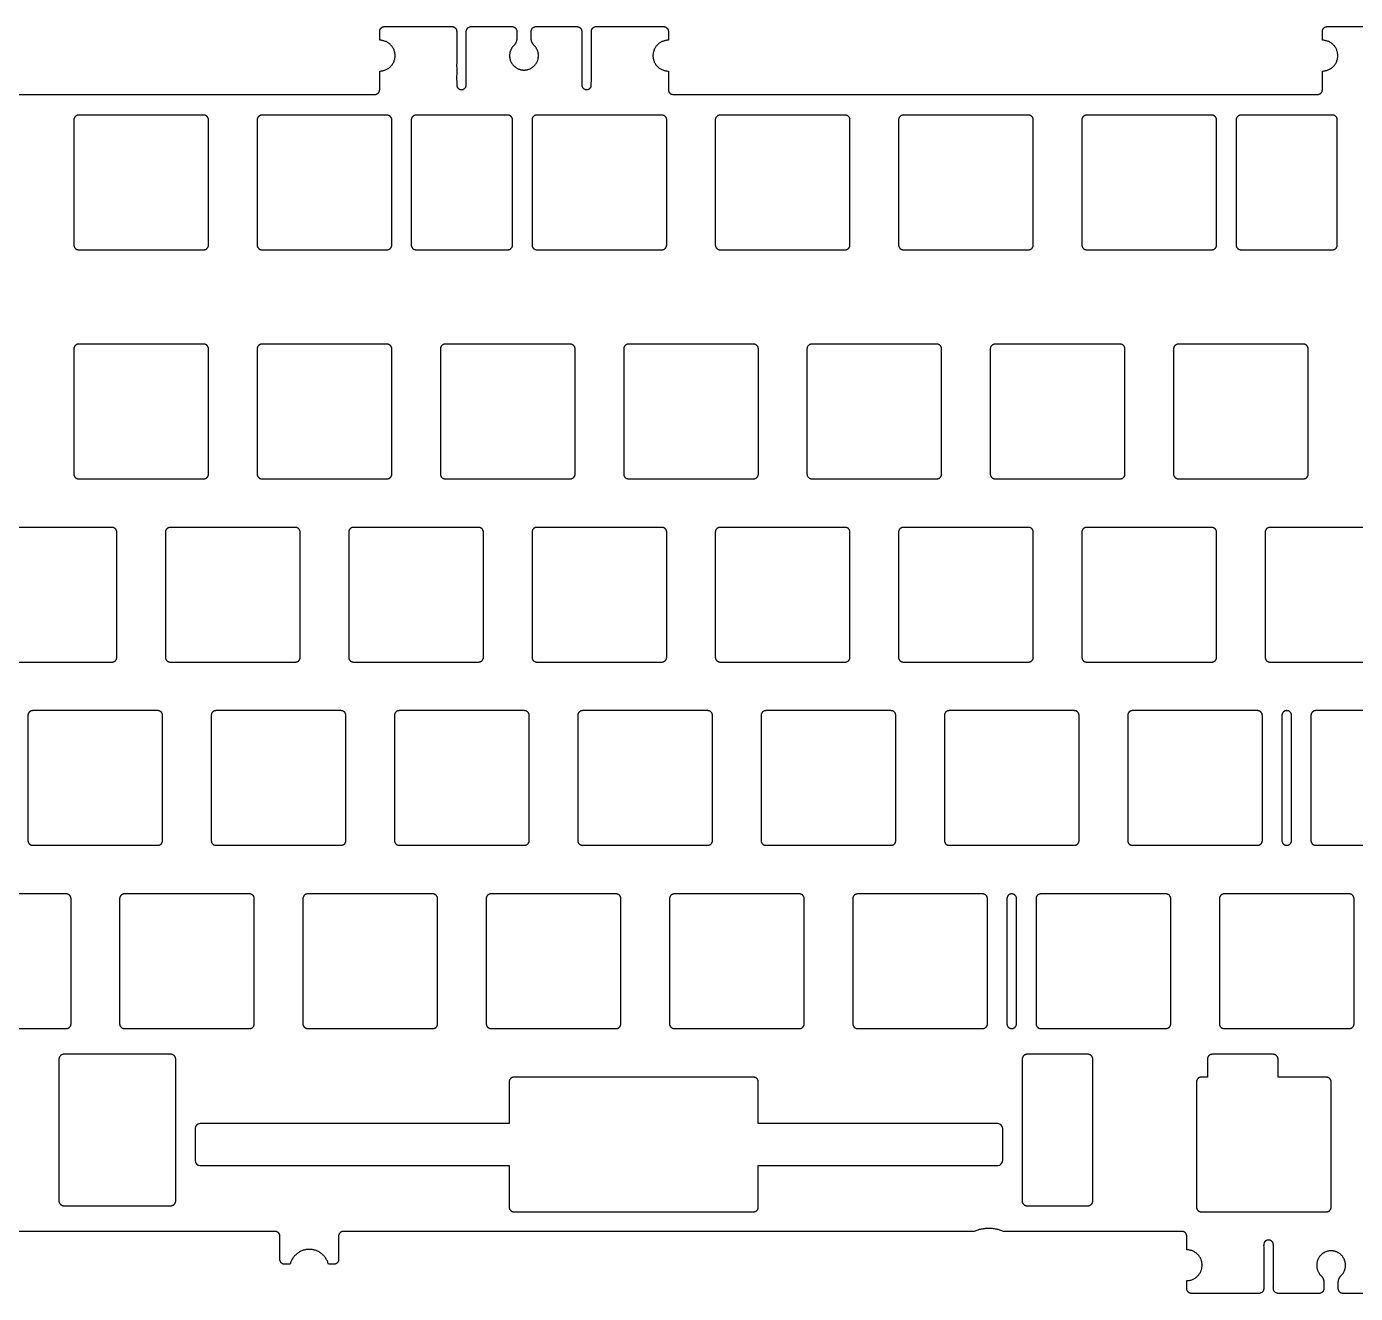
# Model space of a CAD drawing. Header units: millimetres. Extents: x 0 to 347, y 0 to 132.
# Drawn here: x 73.7 to 211.8, y 0 to 131.7 of the extents above; entities that cross this region are included whole.
import ezdxf

# ---------------------------------------------------------------- set-up
doc = ezdxf.new("R2010")
doc.units = ezdxf.units.MM
doc.layers.add('默认', color=7, linetype='Continuous', true_color=0x000000)

msp = doc.modelspace()

# ---------------------------------------------------------------- linework, layer by layer
at = {"layer": '默认', "color": 7}
for p, q in [((110.42, 125.14), (110.42, 127.07)), ((140.42, 127.07), (140.42, 125.14)), ((208.4, 125.14), (208.4, 127.07)), ((175.17, 13.81), (175.17, 17.15)), ((100.05, 3.53), (100.05, 5.95)), ((106.15, 5.95), (106.15, 3.53)), ((194.3, 4.53), (194.3, 5.95))]:
    msp.add_line(p, q, dxfattribs=at)
for points in [[(196.44, 24.33), (196.44, 22.48), (195.81, 22.48)], [(208.81, 22.48), (203.79, 22.48), (203.79, 24.33)], [(123.87, 21.98), (123.87, 17.65), (91.75, 17.65)], [(174.67, 17.65), (149.77, 17.65), (149.77, 21.98)], [(91.25, 17.15), (91.25, 13.81)], [(91.75, 13.31), (123.87, 13.31), (123.87, 8.98)], [(149.77, 8.98), (149.77, 13.31), (174.67, 13.31)]]:
    msp.add_lwpolyline(points, dxfattribs=at)
for centre, start, end in [((91.75, 17.15), 90, 180), ((174.67, 17.15), 0, 90), ((91.75, 13.81), 180, 270), ((174.67, 13.81), 270, 0)]:
    msp.add_arc(centre, 0.5, start, end, dxfattribs=at)
for points, weights, knots in [([(110.42, 131.19), (110.42, 131.4), (110.57, 131.55), (110.72, 131.69), (110.92, 131.69)], [1, 0.923879485441, 1, 0.923879485441, 1], [312.8243734, 312.8243734, 312.8243734, 313.2170726, 313.2170726, 313.6097718, 313.6097718, 313.6097718]), ([(117.92, 131.69), (118.13, 131.69), (118.28, 131.55), (118.42, 131.4), (118.42, 131.19)], [1, 0.923879360961, 1, 0.923879360961, 1], [320.6097619, 320.6097619, 320.6097619, 321.0024615, 321.0024615, 321.395161, 321.395161, 321.395161]), ([(119.42, 125.64), (119.42, 129.65), (119.42, 131.19), (119.42, 131.69), (119.92, 131.69)], [1, 1, 1, 0.707106931198, 1], [326.971631, 326.971631, 326.971631, 330.977308, 330.977308, 331.762706, 331.762706, 331.762706]), ([(126.17, 131.19), (126.17, 131.4), (126.32, 131.55), (126.47, 131.69), (126.67, 131.69)], [1, 0.923804026725, 1, 0.923804026725, 1], [346.5327261, 346.5327261, 346.5327261, 346.9256224, 346.9256224, 347.3185187, 347.3185187, 347.3185187]), ([(130.92, 131.69), (131.42, 131.69), (131.42, 131.19), (131.42, 129.65), (131.42, 125.64)], [1, 0.707107589089, 1, 1, 1], [351.568134, 351.568134, 351.568134, 352.353531, 352.353531, 356.35921, 356.35921, 356.35921]), ([(132.42, 131.19), (132.42, 131.4), (132.57, 131.55), (132.72, 131.69), (132.92, 131.69)], [1, 0.923879313896, 1, 0.923879313896, 1], [361.9356802, 361.9356802, 361.9356802, 362.3283798, 362.3283798, 362.7210795, 362.7210795, 362.7210795]), ([(208.4, 131.19), (208.4, 131.4), (208.55, 131.55), (208.7, 131.69), (208.9, 131.69)], [1, 0.92387948544, 1, 0.92387948544, 1], [451.8374076, 451.8374076, 451.8374076, 452.2301068, 452.2301068, 452.622806, 452.622806, 452.622806]), ([(110.42, 127.07), (112.02, 127.07), (112.02, 128.67), (112.02, 130.27), (110.42, 130.27)], [1, 0.707109321085, 1.00000718393, 0.707109321085, 1], [307.129267, 307.129267, 307.129267, 309.642541, 309.642541, 312.155815, 312.155815, 312.155815]), ([(118.42, 131.19), (118.42, 129.65), (118.42, 125.64), (118.42, 125.43), (118.57, 125.29), (118.72, 125.14), (118.92, 125.14), (119.42, 125.14), (119.42, 125.64)], [1, 1, 1, 0.923879313885, 1, 0.923879313885, 1, 0.707107589127, 1], [321.395161, 321.395161, 321.395161, 325.400835, 325.400835, 325.793535, 325.793535, 326.186234, 326.186234, 326.971631, 326.971631, 326.971631]), ([(131.42, 125.64), (131.42, 125.14), (131.92, 125.14), (132.13, 125.14), (132.28, 125.29), (132.42, 125.43), (132.42, 125.64), (132.42, 129.65), (132.42, 131.19)], [1, 0.707107589127, 1, 0.923879313885, 1, 0.923879313885, 1, 1, 1], [356.35921, 356.35921, 356.35921, 357.144607, 357.144607, 357.537306, 357.537306, 357.930006, 357.930006, 361.93568, 361.93568, 361.93568]), ([(140.42, 130.27), (138.82, 130.27), (138.82, 128.67), (138.82, 127.07), (140.42, 127.07)], [1, 0.707111860992, 1.00001436791, 0.707111860992, 1], [371.175026, 371.175026, 371.175026, 373.6883, 373.6883, 376.201574, 376.201574, 376.201574]), ([(208.4, 127.07), (210, 127.07), (210, 128.67), (210, 130.27), (208.4, 130.27)], [1, 0.707111860992, 1.00001436791, 0.707111860992, 1], [446.142301, 446.142301, 446.142301, 448.655575, 448.655575, 451.168849, 451.168849, 451.168849]), ([(124.37, 129.74), (123.65, 129.03), (124.03, 128.1), (124.41, 127.17), (125.42, 127.17), (126.43, 127.17), (126.81, 128.1), (127.19, 129.03), (126.47, 129.74)], [1, 0.830077996868, 1, 0.830077996869, 1, 0.830077996869, 1, 0.830077996869, 1], [338.118583, 338.118583, 338.118583, 339.893229, 339.893229, 341.667876, 341.667876, 343.442522, 343.442522, 345.217168, 345.217168, 345.217168]), ([(140.42, 125.14), (140.42, 124.93), (140.57, 124.79), (140.72, 124.64), (140.92, 124.64)], [1, 0.923879131434, 1, 0.923879131434, 1], [378.1283589, 378.1283589, 378.1283589, 378.521059, 378.521059, 378.9137591, 378.9137591, 378.9137591]), ([(207.9, 124.64), (208.11, 124.64), (208.26, 124.79), (208.4, 124.93), (208.4, 125.14)], [1, 0.923879135233, 1, 0.923879135233, 1], [443.4301175, 443.4301175, 443.4301175, 443.8228176, 443.8228176, 444.2155178, 444.2155178, 444.2155178]), ([(205.19, 60.08), (205.19, 60.58), (204.69, 60.58), (204.19, 60.58), (204.19, 60.08)], [1, 0.707106781187, 1, 0.707106781187, 1], [7869.047279, 7869.047279, 7869.047279, 7869.832677, 7869.832677, 7870.618075, 7870.618075, 7870.618075]), ([(204.19, 47.08), (204.19, 46.58), (204.69, 46.58), (205.19, 46.58), (205.19, 47.08)], [1, 0.707106781187, 1, 0.707106781187, 1], [7854.476483, 7854.476483, 7854.476483, 7855.261881, 7855.261881, 7856.047279, 7856.047279, 7856.047279]), ([(176.61, 41.03), (176.61, 41.53), (176.11, 41.53), (175.61, 41.53), (175.61, 41.03)], [1, 0.707106781187, 1, 0.707106781187, 1], [7898.188871, 7898.188871, 7898.188871, 7898.97427, 7898.97427, 7899.759668, 7899.759668, 7899.759668]), ([(175.61, 28.03), (175.61, 27.53), (176.11, 27.53), (176.61, 27.53), (176.61, 28.03)], [1, 0.707106781187, 1, 0.707106781187, 1], [7883.618075, 7883.618075, 7883.618075, 7884.403473, 7884.403473, 7885.188871, 7885.188871, 7885.188871]), ([(203.3, 5.05), (203.3, 5.55), (202.8, 5.55), (202.6, 5.55), (202.45, 5.41), (202.3, 5.26), (202.3, 5.05), (202.3, 2.2), (202.3, 0.5)], [1, 0.707107589127, 1, 0.923879313885, 1, 0.923879313885, 1, 1, 1], [989.336281, 989.336281, 989.336281, 990.121678, 990.121678, 990.514377, 990.514377, 990.907077, 990.907077, 993.727498, 993.727498, 993.727498]), ([(105.09, 3.03), (104.7, 4.58), (103.1, 4.58), (101.5, 4.58), (101.11, 3.03)], [1, 0.82280332895, 1.08851835464, 0.82280332895, 1], [1100.510016, 1100.510016, 1100.510016, 1103.193783, 1103.193783, 1105.87755, 1105.87755, 1105.87755]), ([(194.3, 1.33), (195.9, 1.33), (195.9, 2.93), (195.9, 4.53), (194.3, 4.53)], [1, 0.707122020711, 1.00004310435, 0.707122020711, 1], [1001.91521, 1001.91521, 1001.91521, 1004.428484, 1004.428484, 1006.941758, 1006.941758, 1006.941758]), ([(208.55, 0.5), (208.55, 0.29), (208.41, 0.15), (208.26, 0), (208.05, 0), (205.93, 0), (203.8, 0), (203.3, 0), (203.3, 0.5), (203.3, 2.01), (203.3, 5.05)], [1, 0.923804026725, 1, 0.923804026725, 1, 1, 1, 0.707107589081, 1, 1, 1], [980.27273, 980.27273, 980.27273, 980.665626, 980.665626, 981.058522, 981.058522, 985.308138, 985.308138, 986.093535, 986.093535, 989.336281, 989.336281, 989.336281]), ([(210.35, 1.86), (211.07, 2.56), (210.69, 3.49), (210.31, 4.43), (209.3, 4.43), (208.3, 4.43), (207.92, 3.49), (207.53, 2.56), (208.25, 1.86)], [1, 0.830077996868, 1, 0.830077996868, 1, 0.830077996868, 1, 0.830077996869, 1], [971.858586, 971.858586, 971.858586, 973.633233, 973.633233, 975.407879, 975.407879, 977.182526, 977.182526, 978.957172, 978.957172, 978.957172]), ([(215.3, 5.05), (215.3, 2.01), (215.3, 0.5), (215.3, 0), (214.8, 0), (212.68, 0), (210.55, 0), (210.05, 0), (210.05, 0.5)], [1, 1, 1, 0.707106931282, 1, 1, 1, 0.70710739093, 1], [961.474568, 961.474568, 961.474568, 964.717312, 964.717312, 965.50271, 965.50271, 969.75272, 969.75272, 970.538117, 970.538117, 970.538117]), ([(202.3, 0.5), (202.3, 0.29), (202.16, 0.15), (202.01, 0), (201.8, 0)], [1, 0.923879313886, 1, 0.923879313886, 1], [993.7274979, 993.7274979, 993.7274979, 994.1201976, 994.1201976, 994.5128972, 994.5128972, 994.5128972])]:
    msp.add_rational_spline(points, weights, degree=2, knots=knots, dxfattribs=at)
for points in [[(110.92, 131.69), (114.42, 131.69), (117.92, 131.69)], [(119.92, 131.69), (122.05, 131.69), (124.17, 131.69)], [(126.67, 131.69), (128.8, 131.69), (130.92, 131.69)], [(132.92, 131.69), (136.42, 131.69), (139.92, 131.69)], [(208.9, 131.69), (212.4, 131.69), (215.9, 131.69)], [(110.42, 130.27), (110.42, 130.73), (110.42, 131.19)], [(124.67, 131.19), (124.67, 130.82), (124.67, 130.45)], [(126.17, 130.45), (126.17, 130.82), (126.17, 131.19)], [(140.42, 131.19), (140.42, 130.73), (140.42, 130.27)], [(208.4, 130.27), (208.4, 130.73), (208.4, 131.19)], [(52.11, 124.64), (80.9, 124.64), (109.92, 124.64)], [(140.92, 124.64), (174.42, 124.64), (207.9, 124.64)], [(78.63, 121.99), (78.63, 115.49), (78.63, 108.99)], [(92.13, 122.49), (85.63, 122.49), (79.13, 122.49)], [(92.63, 108.99), (92.63, 115.49), (92.63, 121.99)], [(97.68, 121.99), (97.68, 115.49), (97.68, 108.99)], [(111.18, 122.49), (104.68, 122.49), (98.18, 122.49)], [(111.68, 108.99), (111.68, 115.49), (111.68, 121.99)], [(113.7, 121.99), (113.7, 115.49), (113.7, 108.99)], [(123.73, 122.49), (118.96, 122.49), (114.2, 122.49)], [(124.23, 108.99), (124.23, 115.49), (124.23, 121.99)], [(126.25, 121.99), (126.25, 115.49), (126.25, 108.99)], [(139.75, 122.49), (133.25, 122.49), (126.75, 122.49)], [(140.25, 108.99), (140.25, 115.49), (140.25, 121.99)], [(145.3, 121.99), (145.3, 115.49), (145.3, 108.99)], [(158.8, 122.49), (152.3, 122.49), (145.8, 122.49)], [(159.3, 108.99), (159.3, 115.49), (159.3, 121.99)], [(164.35, 121.99), (164.35, 115.49), (164.35, 108.99)], [(177.85, 122.49), (171.35, 122.49), (164.85, 122.49)], [(178.35, 108.99), (178.35, 115.49), (178.35, 121.99)], [(183.4, 121.99), (183.4, 115.49), (183.4, 108.99)], [(196.9, 122.49), (190.4, 122.49), (183.9, 122.49)], [(197.4, 108.99), (197.4, 115.49), (197.4, 121.99)], [(199.43, 121.99), (199.43, 115.49), (199.43, 108.99)], [(209.45, 122.49), (204.69, 122.49), (199.93, 122.49)], [(209.95, 108.99), (209.95, 115.49), (209.95, 121.99)], [(79.13, 108.49), (85.63, 108.49), (92.13, 108.49)], [(98.18, 108.49), (104.68, 108.49), (111.18, 108.49)], [(114.2, 108.49), (118.96, 108.49), (123.73, 108.49)], [(126.75, 108.49), (133.25, 108.49), (139.75, 108.49)], [(145.8, 108.49), (152.3, 108.49), (158.8, 108.49)], [(164.85, 108.49), (171.35, 108.49), (177.85, 108.49)], [(183.9, 108.49), (190.4, 108.49), (196.9, 108.49)], [(199.93, 108.49), (204.69, 108.49), (209.45, 108.49)], [(78.63, 98.18), (78.63, 91.68), (78.63, 85.18)], [(92.13, 98.68), (85.63, 98.68), (79.13, 98.68)], [(92.63, 85.18), (92.63, 91.68), (92.63, 98.18)], [(97.68, 98.18), (97.68, 91.68), (97.68, 85.18)], [(111.18, 98.68), (104.68, 98.68), (98.18, 98.68)], [(111.68, 85.18), (111.68, 91.68), (111.68, 98.18)], [(116.73, 98.18), (116.73, 91.68), (116.73, 85.18)], [(130.23, 98.68), (123.73, 98.68), (117.23, 98.68)], [(130.73, 85.18), (130.73, 91.68), (130.73, 98.18)], [(135.78, 98.18), (135.78, 91.68), (135.78, 85.18)], [(149.28, 98.68), (142.78, 98.68), (136.28, 98.68)], [(149.78, 85.18), (149.78, 91.68), (149.78, 98.18)], [(154.83, 98.18), (154.83, 91.68), (154.83, 85.18)], [(168.33, 98.68), (161.83, 98.68), (155.33, 98.68)], [(168.82, 85.18), (168.82, 91.68), (168.82, 98.18)], [(173.88, 98.18), (173.88, 91.68), (173.88, 85.18)], [(187.38, 98.68), (180.88, 98.68), (174.38, 98.68)], [(187.88, 85.18), (187.88, 91.68), (187.88, 98.18)], [(192.93, 98.18), (192.93, 91.68), (192.93, 85.18)], [(206.43, 98.68), (199.93, 98.68), (193.43, 98.68)], [(206.92, 85.18), (206.92, 91.68), (206.92, 98.18)], [(79.13, 84.68), (85.63, 84.68), (92.13, 84.68)], [(98.18, 84.68), (104.68, 84.68), (111.18, 84.68)], [(117.23, 84.68), (123.73, 84.68), (130.23, 84.68)], [(136.28, 84.68), (142.78, 84.68), (149.28, 84.68)], [(155.33, 84.68), (161.83, 84.68), (168.33, 84.68)], [(174.38, 84.68), (180.88, 84.68), (187.38, 84.68)], [(193.43, 84.68), (199.93, 84.68), (206.43, 84.68)], [(82.6, 79.63), (76.1, 79.63), (69.6, 79.63)], [(83.1, 66.13), (83.1, 72.63), (83.1, 79.13)], [(88.15, 79.13), (88.15, 72.63), (88.15, 66.13)], [(101.65, 79.63), (95.15, 79.63), (88.65, 79.63)], [(102.15, 66.13), (102.15, 72.63), (102.15, 79.13)], [(107.2, 79.13), (107.2, 72.63), (107.2, 66.13)], [(120.7, 79.63), (114.2, 79.63), (107.7, 79.63)], [(121.2, 66.13), (121.2, 72.63), (121.2, 79.13)], [(126.25, 79.13), (126.25, 72.63), (126.25, 66.13)], [(139.75, 79.63), (133.25, 79.63), (126.75, 79.63)], [(140.25, 66.13), (140.25, 72.63), (140.25, 79.13)], [(145.3, 79.13), (145.3, 72.63), (145.3, 66.13)], [(158.8, 79.63), (152.3, 79.63), (145.8, 79.63)], [(159.3, 66.13), (159.3, 72.63), (159.3, 79.13)], [(164.35, 79.13), (164.35, 72.63), (164.35, 66.13)], [(177.85, 79.63), (171.35, 79.63), (164.85, 79.63)], [(178.35, 66.13), (178.35, 72.63), (178.35, 79.13)], [(183.4, 79.13), (183.4, 72.63), (183.4, 66.13)], [(196.9, 79.63), (190.4, 79.63), (183.9, 79.63)], [(197.4, 66.13), (197.4, 72.63), (197.4, 79.13)], [(202.45, 79.13), (202.45, 72.63), (202.45, 66.13)], [(215.95, 79.63), (209.45, 79.63), (202.95, 79.63)], [(69.6, 65.63), (76.1, 65.63), (82.6, 65.63)], [(88.65, 65.63), (95.15, 65.63), (101.65, 65.63)], [(107.7, 65.63), (114.2, 65.63), (120.7, 65.63)], [(126.75, 65.63), (133.25, 65.63), (139.75, 65.63)], [(145.8, 65.63), (152.3, 65.63), (158.8, 65.63)], [(164.85, 65.63), (171.35, 65.63), (177.85, 65.63)], [(183.9, 65.63), (190.4, 65.63), (196.9, 65.63)], [(202.95, 65.63), (209.45, 65.63), (215.95, 65.63)], [(73.86, 60.08), (73.86, 53.58), (73.86, 47.08)], [(87.36, 60.58), (80.86, 60.58), (74.36, 60.58)], [(87.86, 47.08), (87.86, 53.58), (87.86, 60.08)], [(92.91, 60.08), (92.91, 53.58), (92.91, 47.08)], [(106.41, 60.58), (99.91, 60.58), (93.41, 60.58)], [(106.91, 47.08), (106.91, 53.58), (106.91, 60.08)], [(111.96, 60.08), (111.96, 53.58), (111.96, 47.08)], [(125.46, 60.58), (118.96, 60.58), (112.46, 60.58)], [(125.96, 47.08), (125.96, 53.58), (125.96, 60.08)], [(131.01, 60.08), (131.01, 53.58), (131.01, 47.08)], [(144.51, 60.58), (138.01, 60.58), (131.51, 60.58)], [(145.01, 47.08), (145.01, 53.58), (145.01, 60.08)], [(150.06, 60.08), (150.06, 53.58), (150.06, 47.08)], [(163.56, 60.58), (157.06, 60.58), (150.56, 60.58)], [(164.06, 47.08), (164.06, 53.58), (164.06, 60.08)], [(169.11, 60.08), (169.11, 53.58), (169.11, 47.08)], [(182.61, 60.58), (176.11, 60.58), (169.61, 60.58)], [(183.11, 47.08), (183.11, 53.58), (183.11, 60.08)], [(188.16, 60.08), (188.16, 53.58), (188.16, 47.08)], [(201.66, 60.58), (195.16, 60.58), (188.66, 60.58)], [(202.16, 47.08), (202.16, 53.58), (202.16, 60.08)], [(204.19, 60.08), (204.19, 53.58), (204.19, 47.08)], [(205.19, 47.08), (205.19, 53.58), (205.19, 60.08)], [(207.21, 60.08), (207.21, 53.58), (207.21, 47.08)], [(220.71, 60.58), (214.21, 60.58), (207.71, 60.58)], [(74.36, 46.58), (80.86, 46.58), (87.36, 46.58)], [(93.41, 46.58), (99.91, 46.58), (106.41, 46.58)], [(112.46, 46.58), (118.96, 46.58), (125.46, 46.58)], [(131.51, 46.58), (138.01, 46.58), (144.51, 46.58)], [(150.56, 46.58), (157.06, 46.58), (163.56, 46.58)], [(169.61, 46.58), (176.11, 46.58), (182.61, 46.58)], [(188.66, 46.58), (195.16, 46.58), (201.66, 46.58)], [(207.71, 46.58), (214.21, 46.58), (220.71, 46.58)], [(77.84, 41.53), (71.34, 41.53), (64.84, 41.53)], [(96.89, 41.53), (90.39, 41.53), (83.89, 41.53)], [(115.94, 41.53), (109.44, 41.53), (102.94, 41.53)], [(134.99, 41.53), (128.49, 41.53), (121.99, 41.53)], [(154.04, 41.53), (147.54, 41.53), (141.04, 41.53)], [(173.09, 41.53), (166.59, 41.53), (160.09, 41.53)], [(192.14, 41.53), (185.64, 41.53), (179.14, 41.53)], [(211.19, 41.53), (204.69, 41.53), (198.19, 41.53)], [(78.34, 28.03), (78.34, 34.53), (78.34, 41.03)], [(83.39, 41.03), (83.39, 34.53), (83.39, 28.03)], [(97.39, 28.03), (97.39, 34.53), (97.39, 41.03)], [(102.44, 41.03), (102.44, 34.53), (102.44, 28.03)], [(116.44, 28.03), (116.44, 34.53), (116.44, 41.03)], [(121.49, 41.03), (121.49, 34.53), (121.49, 28.03)], [(135.49, 28.03), (135.49, 34.53), (135.49, 41.03)], [(140.54, 41.03), (140.54, 34.53), (140.54, 28.03)], [(154.54, 28.03), (154.54, 34.53), (154.54, 41.03)], [(159.59, 41.03), (159.59, 34.53), (159.59, 28.03)], [(173.59, 28.03), (173.59, 34.53), (173.59, 41.03)], [(175.61, 41.03), (175.61, 34.53), (175.61, 28.03)], [(176.61, 28.03), (176.61, 34.53), (176.61, 41.03)], [(178.64, 41.03), (178.64, 34.53), (178.64, 28.03)], [(192.64, 28.03), (192.64, 34.53), (192.64, 41.03)], [(197.69, 41.03), (197.69, 34.53), (197.69, 28.03)], [(211.69, 28.03), (211.69, 34.53), (211.69, 41.03)], [(64.84, 27.53), (71.34, 27.53), (77.84, 27.53)], [(83.89, 27.53), (90.39, 27.53), (96.89, 27.53)], [(102.94, 27.53), (109.44, 27.53), (115.94, 27.53)], [(121.99, 27.53), (128.49, 27.53), (134.99, 27.53)], [(141.04, 27.53), (147.54, 27.53), (154.04, 27.53)], [(160.09, 27.53), (166.59, 27.53), (173.09, 27.53)], [(179.14, 27.53), (185.64, 27.53), (192.14, 27.53)], [(198.19, 27.53), (204.69, 27.53), (211.19, 27.53)], [(77.08, 24.33), (77.08, 16.98), (77.08, 9.63)], [(88.7, 24.86), (83.15, 24.86), (77.6, 24.86)], [(89.22, 9.63), (89.22, 16.98), (89.22, 24.33)], [(177.19, 24.33), (177.19, 16.98), (177.19, 9.63)], [(184.02, 24.86), (180.87, 24.86), (177.72, 24.86)], [(184.54, 9.63), (184.54, 16.98), (184.54, 24.33)], [(203.26, 24.86), (200.11, 24.86), (196.96, 24.86)], [(149.27, 22.48), (136.82, 22.48), (124.37, 22.48)], [(195.31, 21.98), (195.31, 15.48), (195.31, 8.98)], [(209.31, 8.98), (209.31, 15.48), (209.31, 21.98)], [(77.6, 9.11), (83.15, 9.11), (88.7, 9.11)], [(124.37, 8.48), (136.82, 8.48), (149.27, 8.48)], [(177.72, 9.11), (180.87, 9.11), (184.02, 9.11)], [(195.81, 8.48), (202.31, 8.48), (208.81, 8.48)], [(99.55, 6.45), (77.09, 6.45), (54.63, 6.45)], [(172.21, 6.45), (139.43, 6.45), (106.65, 6.45)], [(193.8, 6.45), (184.53, 6.45), (175.25, 6.45)], [(101.11, 3.03), (100.83, 3.03), (100.55, 3.03)], [(105.65, 3.03), (105.37, 3.03), (105.09, 3.03)], [(194.3, 0.5), (194.3, 0.91), (194.3, 1.33)], [(201.8, 0), (198.3, 0), (194.8, 0)], [(208.55, 1.14), (208.55, 0.82), (208.55, 0.5)], [(210.05, 0.5), (210.05, 0.82), (210.05, 1.14)]]:
    msp.add_open_spline(points, degree=2, dxfattribs=at)
for points, weights in [([(124.17, 131.69), (124.67, 131.69), (124.67, 131.19)], [1, 0.70710739093, 1]), ([(139.92, 131.69), (140.42, 131.69), (140.42, 131.19)], [1, 0.707106781185, 1]), ([(124.67, 130.45), (124.67, 130.03), (124.37, 129.74)], [1, 0.921954445729, 1]), ([(126.47, 129.74), (126.17, 130.03), (126.17, 130.45)], [1, 0.921954445728, 1]), ([(109.92, 124.64), (110.42, 124.64), (110.42, 125.14)], [1, 0.707106769657, 1]), ([(79.13, 122.49), (78.63, 122.49), (78.63, 121.99)], [1, 0.707106781187, 1]), ([(92.63, 121.99), (92.63, 122.49), (92.13, 122.49)], [1, 0.707106781187, 1]), ([(98.18, 122.49), (97.68, 122.49), (97.68, 121.99)], [1, 0.707106781187, 1]), ([(111.68, 121.99), (111.68, 122.49), (111.18, 122.49)], [1, 0.707106781187, 1]), ([(114.2, 122.49), (113.7, 122.49), (113.7, 121.99)], [1, 0.707106781187, 1]), ([(124.23, 121.99), (124.23, 122.49), (123.73, 122.49)], [1, 0.707106781187, 1]), ([(126.75, 122.49), (126.25, 122.49), (126.25, 121.99)], [1, 0.707106781187, 1]), ([(140.25, 121.99), (140.25, 122.49), (139.75, 122.49)], [1, 0.707106781187, 1]), ([(145.8, 122.49), (145.3, 122.49), (145.3, 121.99)], [1, 0.707106781187, 1]), ([(159.3, 121.99), (159.3, 122.49), (158.8, 122.49)], [1, 0.707106781187, 1]), ([(164.85, 122.49), (164.35, 122.49), (164.35, 121.99)], [1, 0.707106781187, 1]), ([(178.35, 121.99), (178.35, 122.49), (177.85, 122.49)], [1, 0.707106781187, 1]), ([(183.9, 122.49), (183.4, 122.49), (183.4, 121.99)], [1, 0.707106781187, 1]), ([(197.4, 121.99), (197.4, 122.49), (196.9, 122.49)], [1, 0.707106781187, 1]), ([(199.93, 122.49), (199.43, 122.49), (199.43, 121.99)], [1, 0.707106781187, 1]), ([(209.95, 121.99), (209.95, 122.49), (209.45, 122.49)], [1, 0.707106781187, 1]), ([(78.63, 108.99), (78.63, 108.49), (79.13, 108.49)], [1, 0.707106781187, 1]), ([(92.13, 108.49), (92.63, 108.49), (92.63, 108.99)], [1, 0.707106781187, 1]), ([(97.68, 108.99), (97.68, 108.49), (98.18, 108.49)], [1, 0.707106781187, 1]), ([(111.18, 108.49), (111.68, 108.49), (111.68, 108.99)], [1, 0.707106781187, 1]), ([(113.7, 108.99), (113.7, 108.49), (114.2, 108.49)], [1, 0.707106781187, 1]), ([(123.73, 108.49), (124.23, 108.49), (124.23, 108.99)], [1, 0.707106781188, 1]), ([(126.25, 108.99), (126.25, 108.49), (126.75, 108.49)], [1, 0.707106781187, 1]), ([(139.75, 108.49), (140.25, 108.49), (140.25, 108.99)], [1, 0.707106781187, 1]), ([(145.3, 108.99), (145.3, 108.49), (145.8, 108.49)], [1, 0.707106781187, 1]), ([(158.8, 108.49), (159.3, 108.49), (159.3, 108.99)], [1, 0.707106781187, 1]), ([(164.35, 108.99), (164.35, 108.49), (164.85, 108.49)], [1, 0.707106781187, 1]), ([(177.85, 108.49), (178.35, 108.49), (178.35, 108.99)], [1, 0.707106781187, 1]), ([(183.4, 108.99), (183.4, 108.49), (183.9, 108.49)], [1, 0.707106781187, 1]), ([(196.9, 108.49), (197.4, 108.49), (197.4, 108.99)], [1, 0.707106781187, 1]), ([(199.43, 108.99), (199.43, 108.49), (199.93, 108.49)], [1, 0.707106781187, 1]), ([(209.45, 108.49), (209.95, 108.49), (209.95, 108.99)], [1, 0.707106781187, 1]), ([(79.13, 98.68), (78.63, 98.68), (78.63, 98.18)], [1, 0.707106781188, 1]), ([(92.63, 98.18), (92.63, 98.68), (92.13, 98.68)], [1, 0.707106781188, 1]), ([(98.18, 98.68), (97.68, 98.68), (97.68, 98.18)], [1, 0.707106781188, 1]), ([(111.68, 98.18), (111.68, 98.68), (111.18, 98.68)], [1, 0.707106781187, 1]), ([(117.23, 98.68), (116.73, 98.68), (116.73, 98.18)], [1, 0.707106781187, 1]), ([(130.73, 98.18), (130.73, 98.68), (130.23, 98.68)], [1, 0.707106781187, 1]), ([(136.28, 98.68), (135.78, 98.68), (135.78, 98.18)], [1, 0.707106781187, 1]), ([(149.78, 98.18), (149.78, 98.68), (149.28, 98.68)], [1, 0.707106781188, 1]), ([(155.33, 98.68), (154.83, 98.68), (154.83, 98.18)], [1, 0.707106781186, 1]), ([(168.82, 98.18), (168.82, 98.68), (168.33, 98.68)], [1, 0.707106781189, 1]), ([(174.38, 98.68), (173.88, 98.68), (173.88, 98.18)], [1, 0.707106781187, 1]), ([(187.88, 98.18), (187.88, 98.68), (187.38, 98.68)], [1, 0.707106781189, 1]), ([(193.43, 98.68), (192.93, 98.68), (192.93, 98.18)], [1, 0.707106781186, 1]), ([(206.92, 98.18), (206.92, 98.68), (206.43, 98.68)], [1, 0.707106781186, 1]), ([(78.63, 85.18), (78.63, 84.68), (79.13, 84.68)], [1, 0.707106781186, 1]), ([(92.13, 84.68), (92.63, 84.68), (92.63, 85.18)], [1, 0.707106781187, 1]), ([(97.68, 85.18), (97.68, 84.68), (98.18, 84.68)], [1, 0.707106781186, 1]), ([(111.18, 84.68), (111.68, 84.68), (111.68, 85.18)], [1, 0.707106781187, 1]), ([(116.73, 85.18), (116.73, 84.68), (117.23, 84.68)], [1, 0.707106781187, 1]), ([(130.23, 84.68), (130.73, 84.68), (130.73, 85.18)], [1, 0.707106781184, 1]), ([(135.78, 85.18), (135.78, 84.68), (136.28, 84.68)], [1, 0.707106781186, 1]), ([(149.28, 84.68), (149.78, 84.68), (149.78, 85.18)], [1, 0.707106781186, 1]), ([(154.83, 85.18), (154.83, 84.68), (155.33, 84.68)], [1, 0.707106781185, 1]), ([(168.33, 84.68), (168.82, 84.68), (168.82, 85.18)], [1, 0.707106781188, 1]), ([(173.88, 85.18), (173.88, 84.68), (174.38, 84.68)], [1, 0.707106781185, 1]), ([(187.38, 84.68), (187.88, 84.68), (187.88, 85.18)], [1, 0.707106781186, 1]), ([(192.93, 85.18), (192.93, 84.68), (193.43, 84.68)], [1, 0.707106781184, 1]), ([(206.43, 84.68), (206.92, 84.68), (206.92, 85.18)], [1, 0.707106781186, 1]), ([(83.1, 79.13), (83.1, 79.63), (82.6, 79.63)], [1, 0.707106781187, 1]), ([(88.65, 79.63), (88.15, 79.63), (88.15, 79.13)], [1, 0.707106781187, 1]), ([(102.15, 79.13), (102.15, 79.63), (101.65, 79.63)], [1, 0.707106781189, 1]), ([(107.7, 79.63), (107.2, 79.63), (107.2, 79.13)], [1, 0.707106781186, 1]), ([(121.2, 79.13), (121.2, 79.63), (120.7, 79.63)], [1, 0.707106781189, 1]), ([(126.75, 79.63), (126.25, 79.63), (126.25, 79.13)], [1, 0.707106781187, 1]), ([(140.25, 79.13), (140.25, 79.63), (139.75, 79.63)], [1, 0.707106781188, 1]), ([(145.8, 79.63), (145.3, 79.63), (145.3, 79.13)], [1, 0.707106781186, 1]), ([(159.3, 79.13), (159.3, 79.63), (158.8, 79.63)], [1, 0.707106781187, 1]), ([(164.85, 79.63), (164.35, 79.63), (164.35, 79.13)], [1, 0.707106781187, 1]), ([(178.35, 79.13), (178.35, 79.63), (177.85, 79.63)], [1, 0.707106781187, 1]), ([(183.9, 79.63), (183.4, 79.63), (183.4, 79.13)], [1, 0.707106781187, 1]), ([(197.4, 79.13), (197.4, 79.63), (196.9, 79.63)], [1, 0.707106781187, 1]), ([(202.95, 79.63), (202.45, 79.63), (202.45, 79.13)], [1, 0.707106781187, 1]), ([(82.6, 65.63), (83.1, 65.63), (83.1, 66.13)], [1, 0.707106781186, 1]), ([(88.15, 66.13), (88.15, 65.63), (88.65, 65.63)], [1, 0.707106781186, 1]), ([(101.65, 65.63), (102.15, 65.63), (102.15, 66.13)], [1, 0.707106781185, 1]), ([(107.2, 66.13), (107.2, 65.63), (107.7, 65.63)], [1, 0.707106781185, 1]), ([(120.7, 65.63), (121.2, 65.63), (121.2, 66.13)], [1, 0.707106781188, 1]), ([(126.25, 66.13), (126.25, 65.63), (126.75, 65.63)], [1, 0.707106781185, 1]), ([(139.75, 65.63), (140.25, 65.63), (140.25, 66.13)], [1, 0.707106781186, 1]), ([(145.3, 66.13), (145.3, 65.63), (145.8, 65.63)], [1, 0.707106781186, 1]), ([(158.8, 65.63), (159.3, 65.63), (159.3, 66.13)], [1, 0.707106781185, 1]), ([(164.35, 66.13), (164.35, 65.63), (164.85, 65.63)], [1, 0.707106781186, 1]), ([(177.85, 65.63), (178.35, 65.63), (178.35, 66.13)], [1, 0.707106781185, 1]), ([(183.4, 66.13), (183.4, 65.63), (183.9, 65.63)], [1, 0.707106781186, 1]), ([(196.9, 65.63), (197.4, 65.63), (197.4, 66.13)], [1, 0.707106781185, 1]), ([(202.45, 66.13), (202.45, 65.63), (202.95, 65.63)], [1, 0.707106781185, 1]), ([(74.36, 60.58), (73.86, 60.58), (73.86, 60.08)], [1, 0.707106781187, 1]), ([(87.86, 60.08), (87.86, 60.58), (87.36, 60.58)], [1, 0.707106781186, 1]), ([(93.41, 60.58), (92.91, 60.58), (92.91, 60.08)], [1, 0.707106781187, 1]), ([(106.91, 60.08), (106.91, 60.58), (106.41, 60.58)], [1, 0.707106781187, 1]), ([(112.46, 60.58), (111.96, 60.58), (111.96, 60.08)], [1, 0.707106781185, 1]), ([(125.96, 60.08), (125.96, 60.58), (125.46, 60.58)], [1, 0.707106781186, 1]), ([(131.51, 60.58), (131.01, 60.58), (131.01, 60.08)], [1, 0.707106781186, 1]), ([(145.01, 60.08), (145.01, 60.58), (144.51, 60.58)], [1, 0.707106781188, 1]), ([(150.56, 60.58), (150.06, 60.58), (150.06, 60.08)], [1, 0.707106781183, 1]), ([(164.06, 60.08), (164.06, 60.58), (163.56, 60.58)], [1, 0.707106781188, 1]), ([(169.61, 60.58), (169.11, 60.58), (169.11, 60.08)], [1, 0.707106781184, 1]), ([(183.11, 60.08), (183.11, 60.58), (182.61, 60.58)], [1, 0.707106781186, 1]), ([(188.66, 60.58), (188.16, 60.58), (188.16, 60.08)], [1, 0.707106781188, 1]), ([(202.16, 60.08), (202.16, 60.58), (201.66, 60.58)], [1, 0.707106781186, 1]), ([(207.71, 60.58), (207.21, 60.58), (207.21, 60.08)], [1, 0.707106781187, 1]), ([(73.86, 47.08), (73.86, 46.58), (74.36, 46.58)], [1, 0.707106781186, 1]), ([(87.36, 46.58), (87.86, 46.58), (87.86, 47.08)], [1, 0.707106781185, 1]), ([(92.91, 47.08), (92.91, 46.58), (93.41, 46.58)], [1, 0.707106781187, 1]), ([(106.41, 46.58), (106.91, 46.58), (106.91, 47.08)], [1, 0.707106781185, 1]), ([(111.96, 47.08), (111.96, 46.58), (112.46, 46.58)], [1, 0.707106781186, 1]), ([(125.46, 46.58), (125.96, 46.58), (125.96, 47.08)], [1, 0.707106781186, 1]), ([(131.01, 47.08), (131.01, 46.58), (131.51, 46.58)], [1, 0.707106781186, 1]), ([(144.51, 46.58), (145.01, 46.58), (145.01, 47.08)], [1, 0.707106781187, 1]), ([(150.06, 47.08), (150.06, 46.58), (150.56, 46.58)], [1, 0.707106781183, 1]), ([(163.56, 46.58), (164.06, 46.58), (164.06, 47.08)], [1, 0.707106781188, 1]), ([(169.11, 47.08), (169.11, 46.58), (169.61, 46.58)], [1, 0.707106781186, 1]), ([(182.61, 46.58), (183.11, 46.58), (183.11, 47.08)], [1, 0.707106781185, 1]), ([(188.16, 47.08), (188.16, 46.58), (188.66, 46.58)], [1, 0.707106781186, 1]), ([(201.66, 46.58), (202.16, 46.58), (202.16, 47.08)], [1, 0.707106781187, 1]), ([(207.21, 47.08), (207.21, 46.58), (207.71, 46.58)], [1, 0.707106781186, 1]), ([(78.34, 41.03), (78.34, 41.53), (77.84, 41.53)], [1, 0.707106781189, 1]), ([(83.89, 41.53), (83.39, 41.53), (83.39, 41.03)], [1, 0.707106781188, 1]), ([(97.39, 41.03), (97.39, 41.53), (96.89, 41.53)], [1, 0.70710678119, 1]), ([(102.94, 41.53), (102.44, 41.53), (102.44, 41.03)], [1, 0.707106781187, 1]), ([(116.44, 41.03), (116.44, 41.53), (115.94, 41.53)], [1, 0.707106781189, 1]), ([(121.99, 41.53), (121.49, 41.53), (121.49, 41.03)], [1, 0.707106781188, 1]), ([(135.49, 41.03), (135.49, 41.53), (134.99, 41.53)], [1, 0.707106781189, 1]), ([(141.04, 41.53), (140.54, 41.53), (140.54, 41.03)], [1, 0.707106781187, 1]), ([(154.54, 41.03), (154.54, 41.53), (154.04, 41.53)], [1, 0.707106781189, 1]), ([(160.09, 41.53), (159.59, 41.53), (159.59, 41.03)], [1, 0.707106781189, 1]), ([(173.59, 41.03), (173.59, 41.53), (173.09, 41.53)], [1, 0.707106781188, 1]), ([(179.14, 41.53), (178.64, 41.53), (178.64, 41.03)], [1, 0.707106781188, 1]), ([(192.64, 41.03), (192.64, 41.53), (192.14, 41.53)], [1, 0.70710678119, 1]), ([(198.19, 41.53), (197.69, 41.53), (197.69, 41.03)], [1, 0.707106781186, 1]), ([(211.69, 41.03), (211.69, 41.53), (211.19, 41.53)], [1, 0.707106781189, 1]), ([(77.84, 27.53), (78.34, 27.53), (78.34, 28.03)], [1, 0.707106781186, 1]), ([(83.39, 28.03), (83.39, 27.53), (83.89, 27.53)], [1, 0.707106781184, 1]), ([(96.89, 27.53), (97.39, 27.53), (97.39, 28.03)], [1, 0.707106781187, 1]), ([(102.44, 28.03), (102.44, 27.53), (102.94, 27.53)], [1, 0.707106781185, 1]), ([(115.94, 27.53), (116.44, 27.53), (116.44, 28.03)], [1, 0.707106781185, 1]), ([(121.49, 28.03), (121.49, 27.53), (121.99, 27.53)], [1, 0.707106781186, 1]), ([(134.99, 27.53), (135.49, 27.53), (135.49, 28.03)], [1, 0.707106781185, 1]), ([(140.54, 28.03), (140.54, 27.53), (141.04, 27.53)], [1, 0.707106781185, 1]), ([(154.04, 27.53), (154.54, 27.53), (154.54, 28.03)], [1, 0.707106781186, 1]), ([(159.59, 28.03), (159.59, 27.53), (160.09, 27.53)], [1, 0.707106781187, 1]), ([(173.09, 27.53), (173.59, 27.53), (173.59, 28.03)], [1, 0.707106781186, 1]), ([(178.64, 28.03), (178.64, 27.53), (179.14, 27.53)], [1, 0.707106781185, 1]), ([(192.14, 27.53), (192.64, 27.53), (192.64, 28.03)], [1, 0.707106781188, 1]), ([(197.69, 28.03), (197.69, 27.53), (198.19, 27.53)], [1, 0.707106781185, 1]), ([(211.19, 27.53), (211.69, 27.53), (211.69, 28.03)], [1, 0.707106781185, 1]), ([(77.6, 24.86), (77.08, 24.86), (77.08, 24.33)], [1, 0.707106781188, 1]), ([(89.22, 24.33), (89.22, 24.86), (88.7, 24.86)], [1, 0.707106781187, 1]), ([(177.72, 24.86), (177.19, 24.86), (177.19, 24.33)], [1, 0.707106781186, 1]), ([(184.54, 24.33), (184.54, 24.86), (184.02, 24.86)], [1, 0.707106781187, 1]), ([(196.96, 24.86), (196.44, 24.86), (196.44, 24.33)], [1, 0.707106781186, 1]), ([(203.79, 24.33), (203.79, 24.86), (203.26, 24.86)], [1, 0.707106781187, 1]), ([(124.37, 22.48), (123.87, 22.48), (123.87, 21.98)], [1, 0.707106781188, 1]), ([(149.77, 21.98), (149.77, 22.48), (149.27, 22.48)], [1, 0.707106781182, 1]), ([(195.81, 22.48), (195.31, 22.48), (195.31, 21.98)], [1, 0.707106781187, 1]), ([(209.31, 21.98), (209.31, 22.48), (208.81, 22.48)], [1, 0.707106781187, 1]), ([(77.08, 9.63), (77.08, 9.11), (77.6, 9.11)], [1, 0.707106781187, 1]), ([(88.7, 9.11), (89.22, 9.11), (89.22, 9.63)], [1, 0.707106781186, 1]), ([(123.87, 8.98), (123.87, 8.48), (124.37, 8.48)], [1, 0.707106781189, 1]), ([(149.27, 8.48), (149.77, 8.48), (149.77, 8.98)], [1, 0.707106781183, 1]), ([(177.19, 9.63), (177.19, 9.11), (177.72, 9.11)], [1, 0.707106781186, 1]), ([(184.02, 9.11), (184.54, 9.11), (184.54, 9.63)], [1, 0.707106781186, 1]), ([(195.31, 8.98), (195.31, 8.48), (195.81, 8.48)], [1, 0.707106781186, 1]), ([(208.81, 8.48), (209.31, 8.48), (209.31, 8.98)], [1, 0.707106781186, 1]), ([(100.05, 5.95), (100.05, 6.45), (99.55, 6.45)], [1, 0.707106784968, 1]), ([(106.65, 6.45), (106.15, 6.45), (106.15, 5.95)], [1, 0.707106778366, 1]), ([(175.25, 6.45), (173.73, 7.08), (172.21, 6.45)], [1, 0.924932058316, 1]), ([(194.3, 5.95), (194.3, 6.45), (193.8, 6.45)], [1, 0.707106781169, 1]), ([(100.55, 3.03), (100.05, 3.03), (100.05, 3.53)], [1, 0.707106781188, 1]), ([(106.15, 3.53), (106.15, 3.03), (105.65, 3.03)], [1, 0.707106781196, 1]), ([(208.25, 1.86), (208.55, 1.56), (208.55, 1.14)], [1, 0.921954445728, 1]), ([(210.05, 1.14), (210.05, 1.56), (210.35, 1.86)], [1, 0.921954445729, 1]), ([(194.8, 0), (194.3, 0), (194.3, 0.5)], [1, 0.707106781186, 1])]:
    msp.add_rational_spline(points, weights, degree=2, dxfattribs=at)

doc.saveas('drawing.dxf')
